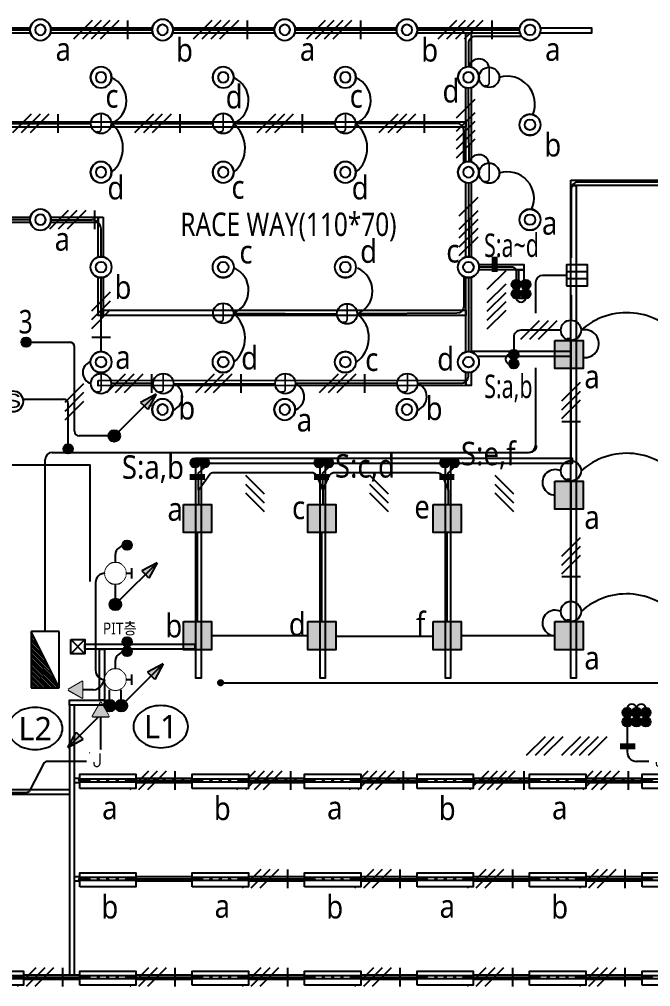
# Model space of a CAD drawing. Header units: millimetres. Extents: x -168200 to 504600, y -244718 to -125918.
# Drawn here: x 97375 to 110847, y -194468 to -173830 of the extents above; entities that cross this region are included whole.
import ezdxf
from ezdxf.enums import TextEntityAlignment as Align

# ---------------------------------------------------------------- set-up
doc = ezdxf.new("R2010")
doc.units = ezdxf.units.MM
doc.set_wipeout_variables(frame=1)
for name, color, linetype in [('-----20 공통심벌', 2, 'Continuous'), ('4', 4, 'Continuous'), ('elec-box', 6, 'Continuous'), ('RACEWAY', 6, 'Continuous'), ('S', 4, 'Continuous'), ('SM', 3, 'Continuous'), ('sol254', 254, 'Continuous'), ('SYM', 3, 'Continuous'), ('TIT', 2, 'Continuous'), ('레이스웨이', 3, 'Continuous')]:
    doc.layers.add(name, color=color, linetype=linetype)
doc.styles.add('$0$스타일1', font='malgun.ttf')
doc.styles.add('1', font='')
doc.styles.add('arch', font='malgun.ttf')
doc.styles.add('GHS', font='malgun.ttf')
doc.styles.add('NA', font='malgun.ttf')
doc.styles.add('ROMANS', font='romans.shx', dxfattribs={"height": 2.5})
doc.styles.get('1').set_extended_font_data('Dotum')
doc.dimstyles.new('DIM-QD 1', dxfattribs={"dimtxt": 3, "dimasz": 1.5, "dimexe": 1, "dimexo": 0, "dimgap": 1, "dimtad": 1, "dimdec": 3, "dimdsep": 46, "dimlunit": 6, "dimtxsty": '$0$스타일1', "dimblk1": 'ARCHTICK', "dimblk2": 'ARCHTICK', "dimsah": 1, "dimcen": 0, "dimclrd": 256, "dimclre": 256, "dimclrt": 3, "dimazin": 2, "dimtfac": 1, "dimtdec": 3, "dimtix": 1, "dimtmove": 2, "dimatfit": 3, "dimldrblk": 'ARCHTICK', "dimfxl": 1, "dimtolj": 1, "dimtzin": 0, "dimarcsym": 0})

# ---------------------------------------------------------------- blocks, each defined once
blk = doc.blocks.new('H7-2')
at = {"layer": 'SYM'}
for points in [[(-225, 0, 1), (-75, 0, 1)], [(-75, 0, 1), (75, 0, 1)], [(75, 0, 1), (225, 0, 1)]]:
    blk.add_hatch(color=6, dxfattribs=at).paths.add_polyline_path(points)
for centre in [(-150, 0), (0, 0), (150, 0)]:
    blk.add_circle(centre, 75, dxfattribs=at)
at = {"layer": 'SYM', "color": 4}
for centre in [(-75, 54), (75, 54)]:
    blk.add_arc(centre, 77.9, 15.5714, 164.4286, dxfattribs=at)
blk = doc.blocks.new('H7')
at = {"layer": 'SYM'}
blk.add_hatch(color=6, dxfattribs=at).paths.add_polyline_path([(-75, 0, 1), (75, 0, 1)])
blk.add_circle((0, 0), 75, dxfattribs=at)
blk = doc.blocks.new('A$C07382CB1')
at = {"layer": 'SYM'}
blk.add_hatch(color=5, dxfattribs=at).paths.add_polyline_path([(393, 501), (447, 447), (501, 393), (624, 624)])
h = blk.add_hatch(color=5, dxfattribs=at)
edge = h.paths.add_edge_path()
edge.add_ellipse((0, 0), major_axis=(61.9, 61.9), ratio=1, start_angle=45, end_angle=225, ccw=False)
edge.add_ellipse((0, 0), major_axis=(61.9, 61.9), ratio=1, start_angle=225, end_angle=405, ccw=False)
for p, q in [((62, 62), (624, 624)), ((624, 624), (393, 501)), ((624, 624), (501, 393)), ((393, 501), (447, 447)), ((501, 393), (447, 447))]:
    blk.add_line(p, q, dxfattribs=at)
blk.add_circle((0, 0), 87.5, dxfattribs=at)
blk = doc.blocks.new('D8')
at = {"layer": 'SYM', "xscale": 0.00742857142770663, "yscale": 0.00742857142770663, "zscale": 0.00742857142770663}
blk.add_blockref('A$C07382CB1', (0, 0), dxfattribs=at)
blk = doc.blocks.new('A5')
at = {"layer": 'SYM'}
blk.add_lwpolyline([(0, 0), (0.833, 1.443), (-0.833, 1.443)], close=True, dxfattribs=at)
at = {"color": 6}
blk.add_wipeout([(-0.833, 1.443), (0.833, 1.443), (0, 0)], dxfattribs=at).dxf.layer = 'SYM'
at = {"layer": 'SYM'}
h = blk.add_hatch(color=6, dxfattribs=at)
h.dxf.hatch_style = 1
h.paths.add_polyline_path([(-0.833, 1.443), (0, 0), (0.833, 1.443)])
blk = doc.blocks.new('E18')
blk.add_wipeout([(0, -1.5), (0.57, -1.39), (1.06, -1.06), (1.39, -0.57), (1.5, 0), (1.39, 0.57), (1.06, 1.06), (0.57, 1.39), (0, 1.5), (-0.57, 1.39), (-1.06, 1.06), (-1.39, 0.57), (-1.5, 0), (-1.39, -0.57), (-1.06, -1.06), (-0.57, -1.39)]).dxf.layer = 'SYM'
at = {"layer": 'SYM', "style": 'ROMANS'}
blk.add_text('J', height=1.65, dxfattribs=at).set_placement((-0.69, -0.67))
blk = doc.blocks.new('S')
at = {"layer": 'SM', "linetype": 'Continuous'}
blk.add_circle((0, 90), 90, dxfattribs=at)
at = {"layer": 'S', "color": 6, "style": '1', "width": 1.36132}
blk.add_text('S', height=120, dxfattribs=at).set_placement((-71, 34.6), (73.9, 34.6), align=Align.FIT)
blk = doc.blocks.new('EDL07')
blk.add_circle((0, 0), 150)
at = {"style": 'NA'}
blk.add_text('J', height=214, dxfattribs=at).set_placement((0, 0), align=Align.MIDDLE)
blk = doc.blocks.new('A$Cc585532f')
at = {"layer": 'RACEWAY'}
blk.add_lwpolyline([(-150, 150), (150, 150), (150, -150), (-150, -150)], close=True, dxfattribs=at)
for points in [[(150, 150), (-150, -150)], [(-150, 150), (150, -150)]]:
    blk.add_lwpolyline(points, dxfattribs=at)
blk = doc.blocks.new('D25')
at = {"layer": 'SYM'}
blk.add_line((233, -73), (233, 73), dxfattribs=at)
at = {"layer": 'SYM', "linetype": 'Continuous'}
blk.add_lwpolyline([(-46, 143), (-88, 121), (-121, 88), (-143, 46), (-150, 0), (-143, -46), (-121, -88), (-88, -121), (-46, -143), (0, -150), (46, -143), (88, -121), (121, -88), (143, -46), (150, 0), (143, 46), (121, 88), (88, 121), (46, 143), (0, 150)], close=True, dxfattribs=at)
blk.add_wipeout([(-46, 143), (-88, 121), (-121, 88), (-143, 46), (-150, 0), (-143, -46), (-121, -88), (-88, -121), (-46, -143), (0, -150), (46, -143), (88, -121), (121, -88), (143, -46), (150, 0), (143, 46), (121, 88), (88, 121), (46, 143), (0, 150)]).dxf.layer = 'SYM'
at = {"layer": 'SYM'}
blk.add_line((150, 0), (233, 0), dxfattribs=at)
blk = doc.blocks.new('zw$F231')
at = {"layer": 'sol254'}
blk.add_hatch(color=256, dxfattribs=at).paths.add_polyline_path([(-300, 300), (-300, -300), (300, -300), (300, 300)])
at = {"layer": 'SYM'}
blk.add_lwpolyline([(-300, 300), (300, 300), (300, -300), (-300, -300)], close=True, dxfattribs=at)
blk = doc.blocks.new('H7-1')
at = {"layer": 'SYM'}
for points in [[(-150, 0, 1), (0, 0, 1)], [(0, 0, 1), (150, 0, 1)]]:
    blk.add_hatch(color=6, dxfattribs=at).paths.add_polyline_path(points)
for centre in [(-75, 0), (75, 0)]:
    blk.add_circle(centre, 75, dxfattribs=at)
at = {"layer": 'SYM', "color": 4}
blk.add_arc((0, 54), 77.9, 15.5714, 164.4286, dxfattribs=at)
blk = doc.blocks.new('D1')
blk.add_wipeout([(0, 0), (8, 0), (8, -4), (0, -4)]).dxf.layer = 'SYM'
at = {"layer": 'SYM'}
h = blk.add_hatch(dxfattribs=at)
h.set_pattern_fill('ANSI31', color=256, scale=2, style=0)
h.set_pattern_definition([(45, (0, 0), (-0.176777, 0.176777), [])])
h.paths.add_polyline_path([(0, -4), (8, 0), (8, -4)])
for p, q in [((8, 0), (0, -4)), ((8, 0), (0, 0)), ((0, 0), (0, -4)), ((8, -4), (8, 0)), ((0, -4), (8, -4))]:
    blk.add_line(p, q, dxfattribs=at)
blk = doc.blocks.new('SWA')
at = {"layer": 'SYM', "color": 6}
for p, q in [((150, 200), (-150, 200)), ((150, 100), (-150, 100))]:
    blk.add_line(p, q, dxfattribs=at)
at = {"layer": 'SYM'}
blk.add_lwpolyline([(-150, 0), (150, 0), (150, 300), (-150, 300)], close=True, dxfattribs=at)
blk = doc.blocks.new('C24')
at = {"layer": 'SYM', "linetype": 'Continuous'}
blk.add_lwpolyline([(-46, 143), (-88, 121), (-121, 88), (-143, 46), (-150, 0), (-143, -46), (-121, -88), (-88, -121), (-46, -143), (0, -150), (46, -143), (88, -121), (121, -88), (143, -46), (150, 0), (143, 46), (121, 88), (88, 121), (46, 143), (0, 150)], close=True, dxfattribs=at)
at = {"linetype": 'Continuous'}
blk.add_wipeout([(-46, 143), (-88, 121), (-121, 88), (-143, 46), (-150, 0), (-143, -46), (-121, -88), (-88, -121), (-46, -143), (0, -150), (46, -143), (88, -121), (121, -88), (143, -46), (150, 0), (143, 46), (121, 88), (88, 121), (46, 143), (0, 150)], dxfattribs=at).dxf.layer = 'SYM'
at = {"layer": 'SYM', "linetype": 'Continuous'}
for radius in [149, 75]:
    blk.add_circle((0, 0), radius, dxfattribs=at)
blk = doc.blocks.new('_ARCHTICK')
at = {"color": 0, "linetype": 'ByBlock', "const_width": 0.15}
blk.add_lwpolyline([(-0.5, -0.5), (0.5, 0.5)], dxfattribs=at)
blk = doc.blocks.new('zw$29C1')
blk.add_wipeout([(600, 150), (600, -150), (-600, -150), (-600, 150)]).dxf.layer = 'SYM'
at = {"layer": 'SYM'}
blk.add_lwpolyline([(600, 150), (600, -150), (-600, -150), (-600, 150)], close=True, dxfattribs=at)
blk = doc.blocks.new('레이스 웨이 등기구')
at = {"layer": 'S'}
for points in [[(113454, -190211), (113454, -190141), (114654, -190141), (114654, -190211), (113454, -190211)], [(113454, -190176), (113654, -190176)], [(114654, -190176), (114454, -190176)]]:
    blk.add_lwpolyline(points, dxfattribs=at)
blk = doc.blocks.new('A$Ccecb5d5e')
at = {"layer": '레이스웨이', "rotation": 180}
blk.add_blockref('zw$29C1', (-600, -150), dxfattribs=at)
at = {"layer": '레이스웨이'}
for centre in [(-1200, -130), (-1000, -130), (-800, -130), (-600, -130), (-400, -130), (-200, -130), (0, -130)]:
    blk.add_circle(centre, 15, dxfattribs=at)
blk.add_blockref('레이스 웨이 등기구', (-114654, 190046), dxfattribs=at)

msp = doc.modelspace()

# ---------------------------------------------------------------- hatches: boundary and pattern name
at = {"layer": 'SYM'}
for points in [[(108080.1, -179489.3, 1), (107880.1, -179489.3, 1)], [(108280.1, -179489.3, 1), (108080.1, -179489.3, 1)]]:
    msp.add_hatch(color=6, dxfattribs=at).paths.add_polyline_path(points)

# ---------------------------------------------------------------- linework, layer by layer
at = {"layer": 'RACEWAY'}
for points in [[(92445.2, -174013.2), (109585, -174013.2), (109585, -174123.2), (92445.2, -174123.2)], [(107013.6, -174123.2), (107013.6, -181638.9), (106903.6, -181638.9), (106903.6, -174123.2)], [(93810.2, -176017.2), (106903.6, -176017.2), (106903.6, -176127.2), (93810.2, -176127.2)], [(109145, -177262.3), (115689.4, -177262.3), (115689.4, -177372.3), (109145, -177372.3)], [(109255, -177372.3), (109255, -187884.3), (109145, -187884.3), (109145, -177372.3)], [(94994.4, -178053.6), (99053.8, -178053.6), (99053.8, -178163.6), (94994.4, -178163.6)], [(99163.8, -178053.6), (99163.8, -180147.2), (99053.8, -180147.2), (99053.8, -178053.6)], [(107013.6, -179062.7), (108140, -179062.7), (108140, -179172.7), (107013.6, -179172.7)], [(108140, -179172.7), (108140, -179789.3), (108030, -179789.3), (108030, -179172.7)], [(99163.8, -180037.2), (106903.6, -180037.2), (106903.6, -180147.2), (99163.8, -180147.2)], [(107013.6, -180912.3), (109145, -180912.3), (109145, -181022.3), (107013.6, -181022.3)], [(99053.8, -181537.4), (106903.6, -181528.9), (106903.6, -181638.9), (99053.8, -181647.4)], [(101143.7, -183192.7), (109170, -183192.7), (109170, -183302.7), (101143.7, -183302.7)], [(101253.7, -183302.7), (101253.7, -187884.3), (101143.7, -187884.3), (101143.7, -183302.7)], [(103903.7, -183302.7), (103903.7, -187884.3), (103793.7, -187884.3), (103793.7, -183302.7)], [(106578.7, -183302.7), (106578.7, -187884.3), (106468.7, -187884.3), (106468.7, -183302.7)], [(101119, -187269.3), (98775.7, -187269.3), (98775.7, -187159.3), (101119, -187159.3)], [(98555.2, -194217.7), (98555.2, -188464.3), (98445.2, -188464.3), (98445.2, -194217.7)], [(111962.5, -190117.7), (98555.2, -190117.7), (98555.2, -190017.7), (111962.5, -190017.7)], [(85262.5, -190260.7), (98445.2, -190260.7), (98445.2, -190370.7), (85262.5, -190370.7)], [(111962.5, -192217.7), (98555.2, -192217.7), (98555.2, -192117.7), (111962.5, -192117.7)], [(111962.5, -194317.7), (86162.5, -194317.7), (86162.5, -194217.7), (111962.5, -194217.7)]]:
    msp.add_lwpolyline(points, close=True, dxfattribs=at)
at = {"layer": 'S'}
for p, q in [((95441.6, -174055.2), (97601.1, -174055.2)), ((98048.5, -174055.2), (100208, -174055.2)), ((100655.3, -174055.2), (102814.8, -174055.2)), ((103262.2, -174055.2), (105421.7, -174055.2)), ((105869, -174055.2), (108048.1, -174055.2)), ((96735.2, -176051.1), (98902.4, -176051.1)), ((99342.1, -176051.1), (101509.3, -176051.1)), ((101949, -176051.1), (104116.1, -176051.1)), ((97601.1, -178105.2), (95441.6, -178105.2)), ((98048.5, -178105.2), (98918.4, -178105.2)), ((99118.4, -178894), (99118.4, -178305.2)), ((109052.3, -179292.7), (108539.5, -179292.7)), ((109052.3, -179292.7), (108789.7, -179292.7)), ((99118.4, -180919), (99118.4, -179341.4)), ((108389.5, -179442.7), (108389.5, -180102)), ((97620, -180717.7), (98449, -180717.7)), ((97620, -180717.7), (98495.3, -180717.7)), ((98549, -182617.7), (98549, -180817.7)), ((108389.5, -181266.7), (108389.5, -182920)), ((97455, -181930.2), (98316.2, -181930.2)), ((98416.2, -182892.7), (98416.2, -182030.2)), ((99275.3, -182717.7), (98649, -182717.7)), ((98075, -183070), (108239.5, -183070)), ((101198.7, -183876.7), (101198.7, -184179.1)), ((103848.7, -183876.7), (103848.7, -184179.1)), ((106523.7, -183876.7), (106523.7, -184179.1)), ((101177.7, -186679.1), (101177.7, -184776.9)), ((103827.7, -186679.1), (103827.7, -184776.9)), ((106502.7, -186679.1), (106502.7, -184776.9)), ((99575, -185048.5), (99483.9, -185118.8)), ((99575, -185048.5), (99483.9, -185118.8)), ((99425.5, -185423.5), (99425.5, -185237.6)), ((99200.5, -185648.5), (99200.5, -185648.5)), ((99000.5, -185848.5), (99000.5, -187715.7)), ((99425.5, -186188.7), (99425.5, -185873.5)), ((101477.7, -186979.1), (103527.7, -186979.1)), ((104127.7, -186991.6), (106202.7, -186991.6)), ((106802.7, -186979.1), (108807.7, -186979.1)), ((99575, -187315.7), (99483.9, -187386)), ((99575, -187315.7), (99483.9, -187386)), ((99425.5, -187690.7), (99425.5, -187504.8)), ((99200.5, -187915.7), (99125.3, -188037.2)), ((99200.5, -187915.7), (99200.5, -187915.7)), ((98955.2, -188131.9), (98417.5, -188131.9)), ((98955.2, -188131.9), (98417.5, -188131.9)), ((99550.5, -188349), (99550.5, -188140.7)), ((99112.5, -189767.7), (99112.5, -188399.3)), ((110345.7, -188917.7), (110345.7, -189460.6)), ((99062.5, -189767.7), (99062.5, -189692.7))]:
    msp.add_line(p, q, dxfattribs=at)
for points in [[(111044, -177302.8), (109302.5, -177302.8, 0.4142136), (109152.5, -177452.8), (109152.5, -178919.5)], [(108929, -180464.2), (108075, -180464.2, 0.4142136), (107925, -180614.2), (107925, -180980.2)], [(101198.7, -183876.7), (101443, -183536.7, -0.2414788), (101524.2, -183495), (103591.9, -183495, -0.3046147), (103730.8, -183588.2), (103848.7, -183876.7)], [(103848.7, -183876.7), (103975.5, -183585.2, -0.298576), (104113, -183495), (106272.4, -183495, -0.309131), (106412.2, -183590.5), (106523.7, -183876.7)]]:
    msp.add_lwpolyline(points, format="xyb", dxfattribs=at)
for points in [[(109152.5, -179715.9), (109152.5, -180248.1)], [(101941.3, -180101.1), (104152, -180112.6)], [(109145, -180680.2), (109145, -183248.2)], [(100230.8, -181601.4), (99334.4, -181601.4)], [(100662.8, -181603.4), (102833.7, -181601.6)], [(105439, -181601.4), (103265.7, -181601.4)], [(101198.7, -183876.7), (101198.7, -183503.6), (101325, -183392.7)], [(103848.7, -183876.7), (103848.7, -183503.6), (103975, -183392.7)], [(106523.7, -183876.7), (106523.7, -183503.6), (106650, -183392.7)], [(109145, -183680.2), (109145, -186248.2)]]:
    msp.add_lwpolyline(points, dxfattribs=at)
for centre in [(100062.5, -190067.7), (100262.5, -190067.7), (100462.5, -190067.7), (100662.5, -190067.7), (100862.5, -190067.7), (101062.5, -190067.7), (101262.5, -190067.7), (101462.5, -190067.7), (101662.5, -190067.7), (101862.5, -190067.7), (102062.5, -190067.7), (102262.5, -190067.7), (102462.5, -190067.7), (102662.5, -190067.7), (102862.5, -190067.7), (103062.5, -190067.7), (103262.5, -190067.7), (103462.5, -190067.7), (103662.5, -190067.7), (103862.5, -190067.7), (104062.5, -190067.7), (104262.5, -190067.7), (104462.5, -190067.7), (104662.5, -190067.7), (104862.5, -190067.7), (105062.5, -190067.7), (105262.5, -190067.7), (105462.5, -190067.7), (105662.5, -190067.7), (105862.5, -190067.7), (106062.5, -190067.7), (106262.5, -190067.7), (106462.5, -190067.7), (106662.5, -190067.7), (106862.5, -190067.7), (107062.5, -190067.7), (107262.5, -190067.7), (107462.5, -190067.7), (107662.5, -190067.7), (107862.5, -190067.7), (108062.5, -190067.7), (108262.5, -190067.7), (108462.5, -190067.7), (108662.5, -190067.7), (108862.5, -190067.7), (109062.5, -190067.7), (109262.5, -190067.7), (109462.5, -190067.7), (109662.5, -190067.7), (109862.5, -190067.7), (110062.5, -190067.7), (110262.5, -190067.7), (110462.5, -190067.7), (110662.5, -190067.7)]:
    msp.add_circle(centre, 15, dxfattribs=at)
for centre, radius, start, end in [((99131.8, -175562.7), 528.8, 292.53122, 66.5893), ((101738.6, -175562.7), 528.8, 292.53122, 66.5893), ((104345.5, -175562.7), 528.8, 292.53122, 66.5893), ((98912.2, -176575.6), 673.3, 309.82712, 51.163), ((101519, -176575.6), 673.3, 309.82712, 51.163), ((104125.9, -176575.6), 673.3, 309.82712, 51.163), ((98918.4, -178305.2), 200, 0, 90), ((98918.4, -178305.2), 200, 0, 90), ((101738.6, -179612.7), 528.8, 292.53122, 66.5893), ((104381.4, -179625.2), 528.8, 292.53122, 66.5893), ((108539.5, -179442.7), 150, 90, 180), ((101519, -180625.6), 673.3, 309.82712, 51.163), ((104196.3, -180621.5), 638.9, 304.27529, 52.6338), ((110335.4, -181540.5), 1451.9, 36.33732, 132.15706), ((109446.2, -180748.4), 296.7, 262.02526, 106.6905), ((98449, -180817.7), 100, 0, 90), ((98975, -181366), 246.3, 108.97371, 252.85484), ((100557.9, -181882.8), 298.4, 289.02023, 70.54003), ((103155.1, -181884.3), 298.4, 289.02023, 70.54003), ((105771.6, -181882.8), 298.4, 289.02023, 70.54003), ((98316.2, -182030.2), 100, 0, 90), ((98649, -182617.7), 100, 180, 270), ((108239.5, -182920), 150, 270, 0), ((108264.5, -182920), 150, 270, 0), ((98075, -183220), 150, 90, 180), ((110335.4, -184540.5), 1451.9, 36.33732, 132.15706), ((108808.1, -183708.1), 272.2, 63.63989, 269.3442), ((99575.5, -185237.6), 150, 127.64423, 180), ((99575.5, -185237.6), 150, 127.64423, 180), ((110335.4, -187540.5), 1451.9, 36.33732, 132.15706), ((108808.1, -186708.1), 272.2, 63.63989, 269.3442), ((99575.5, -187504.8), 150, 127.64423, 180), ((99575.5, -187504.8), 150, 127.64423, 180), ((99200.5, -187715.7), 200, 180, 270), ((98955.2, -187931.9), 200, 270, 328.22495), ((98862.5, -189692.7), 200, 0, 90), ((110545.7, -189460.6), 200, 180, 270)]:
    msp.add_arc(centre, radius, start, end, dxfattribs=at)
at = {"layer": 'SYM', "color": 6}
for points in [[(107516.8, -178896.4, 130.7, 130.7, 0), (107516.8, -179223.1, 0, 0, 0), (107516.8, -180473.9, 0, 0, 0)], [(101009, -183593.3, 130.7, 130.7, 0), (101335.7, -183593.3, 0, 0, 0), (102398.2, -183593.3, 0, 0, 0), (102398.2, -184417.8, 0, 0, 0)], [(103659, -183593.3, 130.7, 130.7, 0), (103985.7, -183593.3, 0, 0, 0), (105048.2, -183593.3, 0, 0, 0), (105048.2, -184417.8, 0, 0, 0)], [(106334, -183593.3, 130.7, 130.7, 0), (106660.7, -183593.3, 0, 0, 0), (107723.2, -183593.3, 0, 0, 0), (107723.2, -184417.8, 0, 0, 0)], [(98053.6, -186644.7, 0, 200, 0), (98339.5, -186358.8, 0, 0, 0), (98876.3, -185822, 0, 0, 0)], [(110518.1, -189339, 130.7, 130.7, 0), (110191.4, -189339, 0, 0, 0), (108102.8, -189339, 0, 0, 0)]]:
    msp.add_lwpolyline(points, format="xyseb", dxfattribs=at)
msp.add_lwpolyline([(89708.7, -183337.2), (98876.3, -183337.2), (98876.3, -185822)], dxfattribs=at)
for points in [[(97131, -188959.8, 0.123596), (97172.6, -189125.7, 0.105594), (97301.5, -189278, 0.0872703), (97484.2, -189374, 0.0776282), (97713.1, -189409.8, 0.0776282), (97942, -189374, 0.0872703), (98124.7, -189278, 0.105594), (98253.5, -189125.7, 0.123596), (98295.2, -188959.8, 0.123596), (98253.5, -188793.8, 0.105594), (98124.7, -188641.6, 0.0872703), (97942, -188545.6, 0.0776282), (97713.1, -188509.8, 0.0776282), (97484.2, -188545.6, 0.0872703), (97301.5, -188641.6, 0.105594), (97172.6, -188793.8, 0.123596)], [(99810.8, -188920.7, 0.123596), (99852.4, -189086.6, 0.105594), (99981.3, -189238.9, 0.0872703), (100164, -189334.9, 0.0776282), (100392.9, -189370.7, 0.0776282), (100621.8, -189334.9, 0.0872703), (100804.5, -189238.9, 0.105594), (100933.4, -189086.6, 0.123596), (100975, -188920.7, 0.123596), (100933.4, -188754.8, 0.105594), (100804.5, -188602.5, 0.0872703), (100621.8, -188506.5, 0.0776282), (100392.9, -188470.7, 0.0776282), (100164, -188506.5, 0.0872703), (99981.3, -188602.5, 0.105594), (99852.4, -188754.8, 0.123596)]]:
    msp.add_lwpolyline(points, format="xyb", close=True, dxfattribs=at)
at = {"layer": 'SYM'}
for centre in [(107980.1, -179489.3), (108180.1, -179489.3)]:
    msp.add_circle(centre, 100, dxfattribs=at)
at = {"layer": 'TIT', "color": 6}
for p, q in [((98930.3, -173855.2), (98530.3, -174255.2)), ((99118.9, -173855.2), (98718.9, -174255.2)), ((99307.4, -173855.2), (98907.4, -174255.2)), ((99496, -173855.2), (99096, -174255.2)), ((99684.6, -173855.2), (99684.6, -174255.2)), ((101482.4, -173855.2), (101082.4, -174255.2)), ((101671, -173855.2), (101271, -174255.2)), ((101859.5, -173855.2), (101459.5, -174255.2)), ((102048.1, -173855.2), (101648.1, -174255.2)), ((102236.7, -173855.2), (102236.7, -174255.2)), ((103900.5, -173855.2), (103500.5, -174255.2)), ((104089.1, -173855.2), (103689.1, -174255.2)), ((104277.6, -173855.2), (103877.6, -174255.2)), ((104466.2, -173855.2), (104066.2, -174255.2)), ((104654.7, -173855.2), (104654.7, -174255.2)), ((106703.1, -173855.2), (106303.1, -174255.2)), ((106891.7, -173855.2), (106491.7, -174255.2)), ((107080.3, -173855.2), (106680.3, -174255.2)), ((107268.8, -173855.2), (106868.8, -174255.2)), ((107457.4, -173855.2), (107457.4, -174255.2)), ((106703.6, -175934.5), (107103.6, -175534.5)), ((106703.6, -176217.2), (107103.6, -175817.2)), ((97628.1, -175851.1), (97228.1, -176251.1)), ((97816.6, -175851.1), (97416.6, -176251.1)), ((98005.2, -175851.1), (97605.2, -176251.1)), ((98193.8, -175851.1), (98193.8, -176251.1)), ((100234.9, -175851.1), (99834.9, -176251.1)), ((100423.5, -175851.1), (100023.5, -176251.1)), ((100612.1, -175851.1), (100212.1, -176251.1)), ((100800.6, -175851.1), (100800.6, -176251.1)), ((102841.8, -175851.1), (102441.8, -176251.1)), ((103030.4, -175851.1), (102630.4, -176251.1)), ((103218.9, -175851.1), (102818.9, -176251.1)), ((103407.5, -175851.1), (103407.5, -176251.1)), ((105448.7, -175851.1), (105048.7, -176251.1)), ((105637.2, -175851.1), (105237.2, -176251.1)), ((105825.8, -175851.1), (105425.8, -176251.1)), ((106014.4, -175851.1), (106014.4, -176251.1)), ((106703.6, -176405.8), (107103.6, -176005.8)), ((106703.6, -176594.3), (107103.6, -176194.3)), ((106763.4, -178023.2), (107163.4, -177623.2)), ((98603.5, -177905.2), (98203.5, -178305.2)), ((98792.1, -177905.2), (98392.1, -178305.2)), ((98980.6, -177905.2), (98980.6, -178305.2)), ((106763.4, -178306), (107163.4, -177906)), ((106763.4, -178494.5), (107163.4, -178094.5)), ((106763.4, -178683.1), (107163.4, -178283.1)), ((107360.6, -179587.9), (107760.6, -179187.9)), ((107360.6, -179870.6), (107760.6, -179470.6)), ((98918.4, -180045.6), (99318.4, -179645.6)), ((107360.6, -180059.2), (107760.6, -179659.2)), ((98918.4, -180234.2), (99318.4, -179834.2)), ((107360.6, -180247.7), (107760.6, -179847.7)), ((98918.4, -180422.8), (99318.4, -180022.8)), ((107360.6, -180436.3), (107760.6, -180036.3)), ((108470.7, -180260), (108070.7, -180660)), ((108659.3, -180260), (108259.3, -180660)), ((108847.8, -180260), (108447.8, -180660)), ((98918.4, -180611.3), (99318.4, -180611.3)), ((100009.1, -181401.4), (99609.1, -181801.4)), ((100197.7, -181401.4), (100197.7, -181801.4)), ((102100.9, -181401.4), (102100.9, -181801.4)), ((104740.9, -181401.4), (104740.9, -181801.4)), ((98349, -181998.5), (98749, -181598.5)), ((108948.2, -181972.4), (109348.2, -181572.4)), ((98349, -182187), (98749, -181787)), ((108948.2, -182161), (109348.2, -181761)), ((98349, -182375.6), (98749, -181975.6)), ((108948.2, -182349.6), (109348.2, -181949.6)), ((108948.2, -182408.2), (109348.2, -182408.2)), ((102198.2, -183555.3), (102598.2, -183955.3)), ((104848.2, -183555.3), (105248.2, -183955.3)), ((107523.2, -183555.3), (107923.2, -183955.3)), ((102198.2, -183743.9), (102598.2, -184143.9)), ((104848.2, -183743.9), (105248.2, -184143.9)), ((107523.2, -183743.9), (107923.2, -184143.9)), ((102198.2, -183932.4), (102598.2, -184332.4)), ((104848.2, -183932.4), (105248.2, -184332.4)), ((107523.2, -183932.4), (107923.2, -184332.4)), ((108948.2, -185283.2), (109348.2, -184883.2)), ((108948.2, -185471.8), (109348.2, -185071.8)), ((108948.2, -185660.4), (109348.2, -185260.4)), ((108948.2, -185719), (109348.2, -185719)), ((108592.8, -189139), (108192.8, -189539)), ((108781.4, -189139), (108381.4, -189539)), ((108969.9, -189139), (108569.9, -189539)), ((109347.1, -189139), (108947.1, -189539)), ((109535.6, -189139), (109135.6, -189539)), ((109724.2, -189139), (109324.2, -189539)), ((109912.8, -189139), (109512.8, -189539)), ((100129.3, -189867.7), (99729.3, -190267.7)), ((100317.9, -189867.7), (99917.9, -190267.7)), ((100506.4, -189867.7), (100106.4, -190267.7)), ((100695, -189867.7), (100695, -190267.7)), ((102409.9, -189867.7), (102009.9, -190267.7)), ((102598.5, -189867.7), (102198.5, -190267.7)), ((102787, -189867.7), (102387, -190267.7)), ((102975.6, -189867.7), (102575.6, -190267.7)), ((103164.2, -189867.7), (103164.2, -190267.7)), ((104809.9, -189867.7), (104409.9, -190267.7)), ((104998.5, -189867.7), (104598.5, -190267.7)), ((105187, -189867.7), (104787, -190267.7)), ((105375.6, -189867.7), (104975.6, -190267.7)), ((105564.2, -189867.7), (105564.2, -190267.7)), ((107383.7, -189867.7), (106983.7, -190267.7)), ((107572.2, -189867.7), (107172.2, -190267.7)), ((107760.8, -189867.7), (107360.8, -190267.7)), ((107949.4, -189867.7), (107549.4, -190267.7)), ((108137.9, -189867.7), (108137.9, -190267.7)), ((109609.9, -189867.7), (109209.9, -190267.7)), ((109798.5, -189867.7), (109398.5, -190267.7)), ((109987, -189867.7), (109587, -190267.7)), ((110175.6, -189867.7), (109775.6, -190267.7)), ((110364.2, -189867.7), (110364.2, -190267.7)), ((102529.3, -191967.7), (102129.3, -192367.7)), ((102717.9, -191967.7), (102317.9, -192367.7)), ((102906.4, -191967.7), (102506.4, -192367.7)), ((103095, -191967.7), (103095, -192367.7)), ((104929.3, -191967.7), (104529.3, -192367.7)), ((105117.9, -191967.7), (104717.9, -192367.7)), ((105306.4, -191967.7), (104906.4, -192367.7)), ((105495, -191967.7), (105495, -192367.7)), ((107329.3, -191967.7), (106929.3, -192367.7)), ((107517.9, -191967.7), (107117.9, -192367.7)), ((107706.4, -191967.7), (107306.4, -192367.7)), ((107895, -191967.7), (107895, -192367.7)), ((109729.3, -191967.7), (109329.3, -192367.7)), ((109917.9, -191967.7), (109517.9, -192367.7)), ((110106.4, -191967.7), (109706.4, -192367.7)), ((110295, -191967.7), (110295, -192367.7)), ((97729.3, -194067.7), (97329.3, -194467.7)), ((97917.9, -194067.7), (97517.9, -194467.7)), ((98106.4, -194067.7), (97706.4, -194467.7)), ((98295, -194067.7), (98295, -194467.7)), ((100129.3, -194067.7), (99729.3, -194467.7)), ((100317.9, -194067.7), (99917.9, -194467.7)), ((100506.4, -194067.7), (100106.4, -194467.7)), ((100695, -194067.7), (100695, -194467.7)), ((102529.3, -194067.7), (102129.3, -194467.7)), ((102717.9, -194067.7), (102317.9, -194467.7)), ((102906.4, -194067.7), (102506.4, -194467.7)), ((103095, -194067.7), (103095, -194467.7)), ((104929.3, -194067.7), (104529.3, -194467.7)), ((105117.9, -194067.7), (104717.9, -194467.7)), ((105306.4, -194067.7), (104906.4, -194467.7)), ((105495, -194067.7), (105495, -194467.7)), ((107329.3, -194067.7), (106929.3, -194467.7)), ((107517.9, -194067.7), (107117.9, -194467.7)), ((107706.4, -194067.7), (107306.4, -194467.7)), ((107895, -194067.7), (107895, -194467.7)), ((109729.3, -194067.7), (109329.3, -194467.7)), ((109917.9, -194067.7), (109517.9, -194467.7)), ((110106.4, -194067.7), (109706.4, -194467.7)), ((110295, -194067.7), (110295, -194467.7))]:
    msp.add_line(p, q, dxfattribs=at)

# ---------------------------------------------------------------- block references
at = {"layer": '-----20 공통심벌', "xscale": 1.440000000223517, "yscale": 1.440000000223517, "zscale": 1.440000000223517}
for p in [(99118.4, -176051.1), (101725.3, -176051.1), (104332.1, -176051.1), (101725.3, -180101.1), (104368, -180113.7), (109145, -180464.2), (99118.4, -181601.4), (100446.8, -181601.4), (103049.7, -181601.4), (105655, -181601.4), (109145, -183464.2), (109145, -186464.2)]:
    msp.add_blockref('EDL07', p, dxfattribs=at)
at = {"layer": '4', "xscale": 2.500058600422079, "yscale": 2.500058600422079, "zscale": 2.500058600422079}
msp.add_blockref('S', (97230, -182205.2), dxfattribs=at)
at = {"layer": 'RACEWAY', "xscale": 1.5, "yscale": 1.5, "zscale": 1.5}
msp.add_blockref('C24', (108271.8, -176080.2), dxfattribs=at)
at = {"layer": 'RACEWAY'}
msp.add_blockref('A$Cc585532f', (98625.7, -187214.3), dxfattribs=at)
at = {"layer": 'S'}
for name, p, xscale, yscale, zscale, rotation in [('H7-1', (108080.1, -179689.3), 1.333333333333333, 1.333333333333333, 1.333333333333333, 180), ('H7-1', (107925, -181080.2), 1.333333333333333, 1.333333333333333, 1.333333333333333, 90), ('D8', (99300.5, -188474), 192.3077051587188, 192.3077051587188, 192.3077051587188, 179.9999999999999), ('H7', (110345.7, -188817.7), 1.333333333333333, 1.333333333333333, 1.333333333333333, 270), ('H7', (110545.7, -188817.7), 1.333333333333333, 1.333333333333333, 1.333333333333333, 270), ('H7', (110745.7, -188817.7), 1.333333333333333, 1.333333333333333, 1.333333333333333, 270)]:
    msp.add_blockref(name, p, dxfattribs=dict(at, xscale=xscale, yscale=yscale, zscale=zscale, rotation=rotation))
for name, p, xscale, yscale, zscale in [('H7', (97520, -180717.7), 1.333333333333333, 1.333333333333333, 1.333333333333333), ('D8', (99400.3, -182717.7), 192.3077051587188, 192.3077051587188, 192.3077051587188), ('H7', (98416.2, -182992.7), 1.333333333333333, 1.333333333333333, 1.333333333333333), ('H7', (101125, -183292.7), 1.333333333333333, 1.333333333333333, 1.333333333333333), ('H7', (101325, -183292.7), 1.333333333333333, 1.333333333333333, 1.333333333333333), ('H7', (103775, -183292.7), 1.333333333333333, 1.333333333333333, 1.333333333333333), ('H7', (103975, -183292.7), 1.333333333333333, 1.333333333333333, 1.333333333333333), ('H7', (106455, -183292.7), 1.333333333333333, 1.333333333333333, 1.333333333333333), ('H7', (106655, -183292.7), 1.333333333333333, 1.333333333333333, 1.333333333333333), ('H7', (99675, -185048.5), 1.333333333333333, 1.333333333333333, 1.333333333333333), ('H7', (99675, -187112.5), 1.333333333333333, 1.333333333333333, 1.333333333333333), ('H7', (99675, -187315.7), 1.333333333333333, 1.333333333333333, 1.333333333333333), ('D8', (99550.5, -188474), 192.3077051587188, 192.3077051587188, 192.3077051587188), ('H7-2', (110545.7, -188617.7), 1.333333333333333, 1.333333333333333, 1.333333333333333)]:
    msp.add_blockref(name, p, dxfattribs=dict(at, xscale=xscale, yscale=yscale, zscale=zscale))
at = {"layer": 'SYM', "xscale": 1.500000139355349, "yscale": 1.500000139355349, "zscale": 1.500000139355349}
msp.add_blockref('SWA', (109277.3, -179517.7), dxfattribs=at)
at = {"layer": 'SYM'}
for p in [(109105, -180980.2), (109105, -183980.2), (101177.7, -184479.1), (103827.7, -184479.1), (106502.7, -184479.1), (101177.7, -186979.1), (103827.7, -186979.1), (106502.7, -186979.1), (109105, -186980.2)]:
    msp.add_blockref('zw$F231', p, dxfattribs=at)
at = {"layer": 'SYM', "xscale": 149.9999999999972, "yscale": 149.9999999999972, "zscale": 149.9999999999972, "rotation": 270}
msp.add_blockref('D1', (98225, -186892.7), dxfattribs=at)

# ---------------------------------------------------------------- texts
at = {"layer": 'SYM'}
for s, height, style, width, p in [('a', 500, 'arch', 0.9, (98311.9, -174468.8)), ('b', 500, 'arch', 0.9, (100899.2, -174468.8)), ('a', 500, 'arch', 0.9, (103525.6, -174468.8)), ('b', 500, 'arch', 0.9, (106132.5, -174468.8)), ('a', 500, 'arch', 0.9, (108758.9, -174468.8)), ('b', 500, 'arch', 0.9, (108758.9, -176493.8)), ('RACE WAY(110*70)', 500, 'GHS', 0.8, (103117.1, -178241.6)), ('a', 500, 'arch', 0.9, (98292.3, -178518.8)), ('d', 500, 'arch', 0.9, (104828.5, -178762.9)), ('S:a~d', 500, 'arch', 0.7, (107877.2, -178637.8)), ('c', 500, 'arch', 0.9, (102212, -178791.7)), ('b', 500, 'arch', 0.9, (99586, -179531.3)), ('d', 500, 'arch', 0.9, (102288.8, -181038.3)), ('a', 500, 'arch', 0.9, (99586, -181040.9)), ('c', 500, 'arch', 0.9, (104895.6, -181086.3)), ('d', 500, 'arch', 0.9, (106472.1, -181060.3)), ('S:a,b', 500, 'arch', 0.7, (107810.6, -181689.1)), ('a', 500, 'arch', 0.9, (109595.5, -181454.7)), ('b', 500, 'arch', 0.9, (100947.1, -182105)), ('b', 500, 'arch', 0.9, (106226.4, -182117)), ('S:e,f', 500, 'arch', 0.9, (107383.5, -183120.4)), ('S:a,b', 500, 'arch', 0.9, (100225.9, -183410.4)), ('S:c,d', 500, 'arch', 0.9, (104749.8, -183386.1)), ('a', 500, 'arch', 0.9, (100700.1, -184279.9)), ('c', 500, 'arch', 0.9, (103334.2, -184246.8)), ('e', 500, 'arch', 0.9, (105968.4, -184232.6)), ('a', 500, 'arch', 0.9, (109595.5, -184454.7)), ('b', 500, 'arch', 0.9, (100671.7, -186753.9)), ('d', 500, 'arch', 0.9, (103305.9, -186720.8)), ('f', 500, 'arch', 0.9, (105940.1, -186706.6)), ('PIT층', 250, 'arch', 0.9, (99518.7, -186821.5)), ('a', 500, 'arch', 0.9, (109595.5, -187454.7)), ('b', 500, 'arch', 0.9, (101706.1, -190651.3)), ('b', 500, 'arch', 0.9, (106506.1, -190651.3)), ('a', 500, 'arch', 0.9, (99306.1, -190651.3)), ('a', 500, 'arch', 0.9, (104106.1, -190651.3)), ('a', 500, 'arch', 0.9, (108906.1, -190651.3)), ('b', 500, 'arch', 0.9, (99306.1, -192751.3)), ('b', 500, 'arch', 0.9, (104106.1, -192751.3)), ('b', 500, 'arch', 0.9, (108906.1, -192751.3)), ('a', 500, 'arch', 0.9, (101706.1, -192751.3)), ('a', 500, 'arch', 0.9, (106506.1, -192751.3))]:
    msp.add_text(s, height=height, dxfattribs=dict(at, style=style, width=width)).set_placement(p, align=Align.MIDDLE)
at = {"layer": 'SYM', "style": 'GHS', "width": 0.8}
msp.add_text('3', height=500, dxfattribs=at).set_placement((97361.5, -180530.6))
at = {"layer": 'SYM', "style": 'GHS'}
for s, p in [('L2', (97713.1, -188959.8)), ('L1', (100392.9, -188920.7))]:
    msp.add_text(s, height=500, dxfattribs=at).set_placement(p, align=Align.MIDDLE)

# ---------------------------------------------------------------- leaders
at = {"layer": 'elec-box'}
msp.add_leader([(101668.5, -187983.7), (119810.7, -187983.7), (119843.2, -187983.7)], dimstyle='DIM-QD 1', override={"dimscale": 100, "dimasz": 1.5, "dimtad": 0, "dimclrd": 6, "dimldrblk": 'DOT'}, dxfattribs=at)

# ---------------------------------------------------------------- next in the draw order: linework, layer by layer
at = {"layer": 'S'}
msp.add_line((97925, -186892.7), (97925, -183220), dxfattribs=at)
msp.add_arc((107783.5, -175637.1), 593.6, 337.45413, 106.4362, dxfattribs=at)

# ---------------------------------------------------------------- next in the draw order: block references
for p in [(102262.5, -189937.8), (104662.5, -189937.8), (107062.5, -189937.8), (109462.5, -189937.8), (99862.4, -192037.8), (102262.5, -192037.8), (104662.5, -192037.8), (107062.5, -192037.8), (109462.5, -192037.8), (111862.5, -192037.8), (97462.3, -194137.8), (99862.4, -194137.8), (102262.5, -194137.8), (104662.5, -194137.8), (107062.5, -194137.8), (109462.5, -194137.8), (111862.5, -194137.8)]:
    msp.add_blockref('A$Ccecb5d5e', p)
at = {"layer": 'RACEWAY', "yscale": 1.5, "zscale": 1.5}
for name, p, xscale in [('C24', (97824.8, -174055.2), -1.5), ('C24', (100431.6, -174055.2), -1.5), ('C24', (103038.5, -174055.2), -1.5), ('C24', (105645.4, -174055.2), -1.5), ('C24', (108271.8, -174055.2), 1.5), ('C24', (99118.4, -175067.7), -1.5), ('C24', (101725.3, -175067.7), -1.5), ('C24', (104332.1, -175067.7), -1.5), ('C24', (106958.6, -175067.7), -1.5), ('C24', (99118.4, -177092.7), -1.5), ('C24', (101725.3, -177092.7), -1.5), ('C24', (104332.1, -177092.7), -1.5), ('C24', (106958.6, -177092.7), -1.5), ('C24', (97824.8, -178105.2), -1.5), ('C24', (108271.8, -178105.2), 1.5), ('C24', (100431.6, -182155.2), -1.5), ('C24', (103038.5, -182155.2), -1.5), ('C24', (105645.4, -182155.2), -1.5), ('D25', (99425.5, -185648.5), 1.5)]:
    msp.add_blockref(name, p, dxfattribs=dict(at, xscale=xscale))
at = {"layer": 'RACEWAY', "xscale": 1.5, "yscale": 1.5, "zscale": 1.5, "rotation": 180}
for p in [(99118.4, -179117.7), (101725.3, -179117.7), (104332.1, -179117.7), (106958.6, -179117.7), (99118.4, -181142.7), (101725.3, -181142.7), (104332.1, -181142.7), (106958.6, -181142.7)]:
    msp.add_blockref('C24', p, dxfattribs=at)
at = {"layer": 'S', "xscale": 210.0000233311651, "yscale": 210.0000233311651, "zscale": 210.0000233311651, "rotation": 179.9999999999998}
msp.add_blockref('A5', (99112.5, -188399.3), dxfattribs=at)
at = {"layer": 'SYM', "xscale": 171.4285714273867, "yscale": 171.4285714273867, "zscale": 171.4285714273867}
for p in [(99062.5, -189660.6), (111062.5, -189660.6)]:
    msp.add_blockref('E18', p, dxfattribs=at)

# ---------------------------------------------------------------- next in the draw order: linework, layer by layer
at = {"layer": 'S'}
for p, q in [((95441.6, -174055.2), (97601.1, -174055.2)), ((98048.5, -174055.2), (100208, -174055.2)), ((100655.3, -174055.2), (102814.8, -174055.2)), ((103262.2, -174055.2), (105421.7, -174055.2)), ((105869, -174055.2), (108048.1, -174055.2)), ((97601.1, -178105.2), (95441.6, -178105.2)), ((98048.5, -178105.2), (98918.4, -178105.2)), ((99118.4, -178894), (99118.4, -178305.2)), ((99118.4, -180919), (99118.4, -179341.4)), ((99425.5, -185423.5), (99425.5, -185237.6)), ((99200.5, -185648.5), (99200.5, -185648.5)), ((99425.5, -186188.7), (99425.5, -185873.5)), ((99300.5, -188349), (99300.5, -188140.7)), ((110805.4, -189660.6), (110545.7, -189660.6))]:
    msp.add_line(p, q, dxfattribs=at)
for points in [[(108096.7, -174194.4), (107108.6, -174194.4, 0.4142136), (106958.6, -174344.4), (106958.6, -174844)], [(106857.7, -176894.7), (106857.7, -176201.1, 0.4142136), (106707.7, -176051.1), (104555.8, -176051.1)], [(107182, -179108.1), (107880.1, -179108.1, -0.4142136), (107980.1, -179208.1), (107980.1, -179389.3)], [(106857.7, -179315.7), (106857.7, -179951.3, -0.4125092), (106708.6, -180101.3), (104584, -180113.7)], [(106948.9, -181366.2), (106948.9, -181451.4, -0.4142136), (106798.9, -181601.4), (105871, -181601.4)], [(98805.4, -189660.6), (97980.8, -189660.6, 0.2802202), (97892, -189714.6), (97599.8, -190278.7, -0.2802202), (97511, -190332.7), (96316, -190332.7)]]:
    msp.add_lwpolyline(points, format="xyb", dxfattribs=at)
for points in [[(106948.9, -175291.2), (106968.2, -176869.3)], [(106958.6, -177317.7), (106968.2, -178894.3)], [(106958.6, -179341.4), (106958.6, -180912.3)], [(102262.6, -190067.7), (103462.6, -190067.7)], [(104662.6, -190067.7), (105862.6, -190067.7)], [(107062.6, -190067.7), (108262.6, -190067.7)], [(99862.5, -192167.7), (101062.5, -192167.7)], [(102262.6, -192167.7), (103462.6, -192167.7)], [(104662.6, -192167.7), (105862.6, -192167.7)], [(107062.6, -192167.7), (108262.6, -192167.7)], [(109462.6, -192167.7), (110662.6, -192167.7)], [(97462.4, -194267.7), (98662.4, -194267.7)], [(99862.5, -194267.7), (101062.5, -194267.7)], [(102262.6, -194267.7), (103462.6, -194267.7)], [(104662.6, -194267.7), (105862.6, -194267.7)], [(107062.6, -194267.7), (108262.6, -194267.7)], [(109462.6, -194267.7), (110662.6, -194267.7)]]:
    msp.add_lwpolyline(points, dxfattribs=at)
for centre, radius, start, end in [((107178, -174900.8), 227, 12.49464, 165.16709), ((107180.2, -176942.4), 224.2, 11.94538, 160.9587), ((107792.6, -177649.3), 565.7, 335.29253, 108.23999), ((99200.5, -185848.5), 200, 90, 180)]:
    msp.add_arc(centre, radius, start, end, dxfattribs=at)
at = {"layer": 'TIT', "color": 6}
for p, q in [((106703.6, -176782.9), (107103.6, -176382.9)), ((98414.9, -177905.2), (98014.9, -178305.2)), ((106763.4, -178871.7), (107163.4, -178471.7)), ((99632, -181401.4), (99232, -181801.4)), ((99820.6, -181401.4), (99420.6, -181801.4)), ((101535.2, -181401.4), (101135.2, -181801.4)), ((101723.8, -181401.4), (101323.8, -181801.4)), ((101912.4, -181401.4), (101512.4, -181801.4)), ((104175.2, -181401.4), (103775.2, -181801.4)), ((104363.8, -181401.4), (103963.8, -181801.4)), ((104552.3, -181401.4), (104152.3, -181801.4))]:
    msp.add_line(p, q, dxfattribs=at)

# ---------------------------------------------------------------- next in the draw order: block references
at = {"layer": '-----20 공통심벌', "xscale": 1.440000000223517, "yscale": 1.440000000223517, "zscale": 1.440000000223517}
for p in [(107399.6, -175067.7), (107399.6, -177112)]:
    msp.add_blockref('EDL07', p, dxfattribs=at)
msp.add_blockref('A$Ccecb5d5e', (111862.5, -189937.8))
at = {"layer": 'S', "xscale": 192.3077051587188, "yscale": 192.3077051587188, "zscale": 192.3077051587188}
msp.add_blockref('D8', (99425.5, -186313.7), dxfattribs=at)
at = {"layer": 'S', "xscale": 192.3077051587188, "yscale": 192.3077051587188, "zscale": 192.3077051587188, "rotation": 179.9999999999999}
msp.add_blockref('D8', (99300.5, -188474), dxfattribs=at)

# ---------------------------------------------------------------- next in the draw order: texts
at = {"layer": 'SYM', "style": 'arch', "width": 0.9}
for s, p in [('d', (101958.1, -175467.5)), ('d', (106585.1, -175342.2)), ('c', (99351.3, -175467.5)), ('c', (104565, -175467.5)), ('d', (99434.1, -177409.7)), ('c', (102041, -177409.7)), ('d', (104647.8, -177409.7)), ('a', (108691.7, -178177.5)), ('c', (106626, -178772.3)), ('a', (103458.1, -182376.9))]:
    msp.add_text(s, height=500, dxfattribs=at).set_placement(p, align=Align.MIDDLE)

# ---------------------------------------------------------------- next in the draw order: linework, layer by layer
at = {"layer": 'S'}
msp.add_lwpolyline([(109462.6, -190067.7), (110662.6, -190067.7)], dxfattribs=at)

# ---------------------------------------------------------------- next in the draw order: block references
msp.add_blockref('A$Ccecb5d5e', (99862.4, -189937.8))
at = {"layer": 'S', "xscale": 210.0000233311651, "yscale": 210.0000233311651, "zscale": 210.0000233311651}
for p, rotation in [((98417.5, -188131.9), 269.9999999999998), ((99112.5, -188399.3), 179.9999999999998)]:
    msp.add_blockref('A5', p, dxfattribs=dict(at, rotation=rotation))

# ---------------------------------------------------------------- next in the draw order: linework, layer by layer
at = {"layer": 'RACEWAY'}
msp.add_lwpolyline([(99195.2, -187269.3), (99195.2, -188354.3), (99085.2, -188354.3), (99085.2, -187269.3)], close=True, dxfattribs=at)
at = {"layer": 'S'}
msp.add_lwpolyline([(99862.5, -190067.7), (101062.5, -190067.7)], dxfattribs=at)

# ---------------------------------------------------------------- next in the draw order: block references
at = {"layer": 'RACEWAY', "xscale": 1.5, "yscale": 1.5, "zscale": 1.5}
msp.add_blockref('D25', (99425.5, -187915.7), dxfattribs=at)

# ---------------------------------------------------------------- next in the draw order: linework, layer by layer
at = {"layer": 'S'}
for p, q in [((99425.5, -187690.7), (99425.5, -187504.8)), ((99200.5, -187915.7), (99125.3, -188037.2)), ((99200.5, -187915.7), (99200.5, -187915.7)), ((99300.5, -188349), (99300.5, -188140.7)), ((99550.5, -188349), (99550.5, -188140.7))]:
    msp.add_line(p, q, dxfattribs=at)
msp.add_arc((98955.2, -187931.9), 200, 270, 328.22495, dxfattribs=at)

# ---------------------------------------------------------------- next in the draw order: block references
at = {"layer": 'S', "xscale": 192.3077051587188, "yscale": 192.3077051587188, "zscale": 192.3077051587188}
msp.add_blockref('D8', (99550.5, -188474), dxfattribs=at)

# ---------------------------------------------------------------- next in the draw order: block references
at = {"layer": 'S', "xscale": 210.0000233311651, "yscale": 210.0000233311651, "zscale": 210.0000233311651, "rotation": 179.9999999999998}
msp.add_blockref('A5', (99112.5, -188399.3), dxfattribs=at)

# ---------------------------------------------------------------- next in the draw order: linework, layer by layer
at = {"layer": 'RACEWAY'}
msp.add_lwpolyline([(99195.2, -188464.3), (98445.2, -188464.3), (98445.2, -188354.3), (99195.2, -188354.3)], close=True, dxfattribs=at)

doc.saveas('drawing.dxf')
